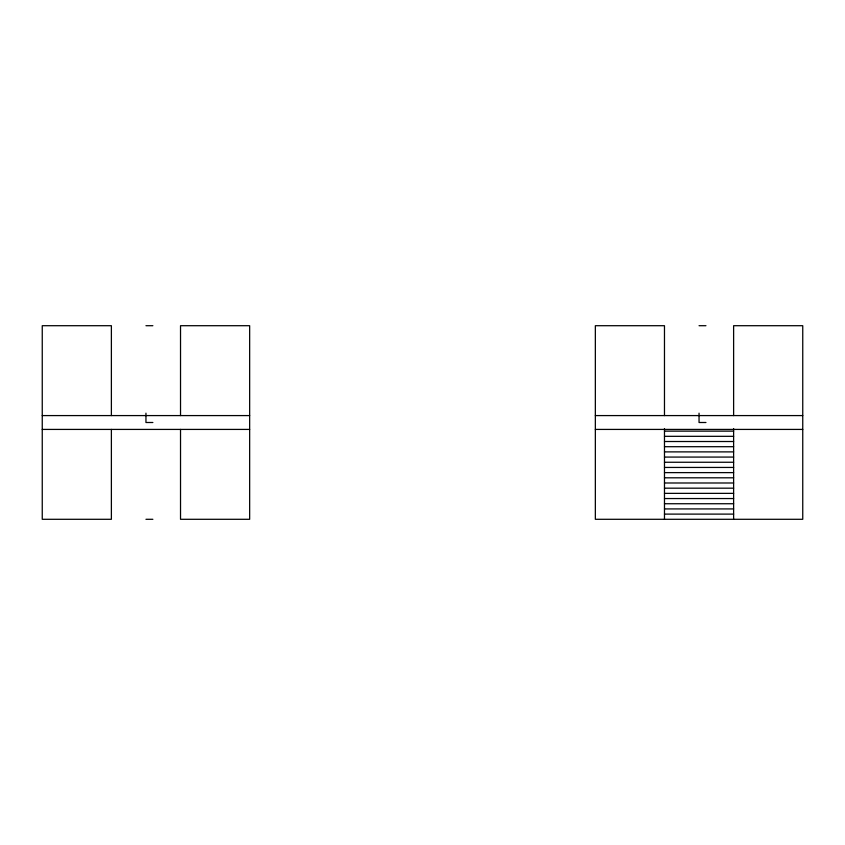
<?xml version="1.0" encoding="UTF-8"?>
<svg xmlns="http://www.w3.org/2000/svg" width="845" height="845" viewBox="0 0 845 845"><rect width="100%" height="100%" fill="white"/><g stroke="black" fill="none" stroke-linecap="round" stroke-linejoin="round"><path stroke-width="1.27" d="M145.953 325.705L152.871 325.705M699.047 325.705L705.955 325.705M42.25 415.582L249.655 415.582M595.345 415.582L802.75 415.582M152.871 422.5L145.953 422.5L145.953 413.163M705.955 422.5L699.047 422.5L699.047 413.163M42.25 429.418L249.655 429.418M595.345 429.418L802.75 429.418M664.476 431.14L733.618 431.14M664.476 436.326L733.618 436.326M664.476 441.512L733.618 441.512M664.476 446.699L733.618 446.699M664.476 451.885L733.618 451.885M664.476 457.071L733.618 457.071M664.476 462.257L733.618 462.257M664.476 467.443L733.618 467.443M664.476 472.619L733.618 472.619M664.476 477.805L733.618 477.805M664.476 482.991L733.618 482.991M664.476 488.178L733.618 488.178M664.476 493.364L733.618 493.364M664.476 498.55L733.618 498.55M664.476 503.736L733.618 503.736M664.476 508.922L733.618 508.922M664.476 514.109L733.618 514.109M145.953 519.295L152.871 519.295M733.618 415.582L733.618 325.705L802.75 325.705L802.75 519.295L595.345 519.295L595.345 325.705L664.476 325.705L664.476 415.582M733.618 428.552L733.618 519.295M664.476 428.552L664.476 519.295M180.524 415.582L180.524 325.705L249.655 325.705L249.655 519.295L180.524 519.295L180.524 429.418M111.382 415.582L111.382 325.705L42.25 325.705L42.25 519.295L111.382 519.295L111.382 429.418"/></g></svg>
